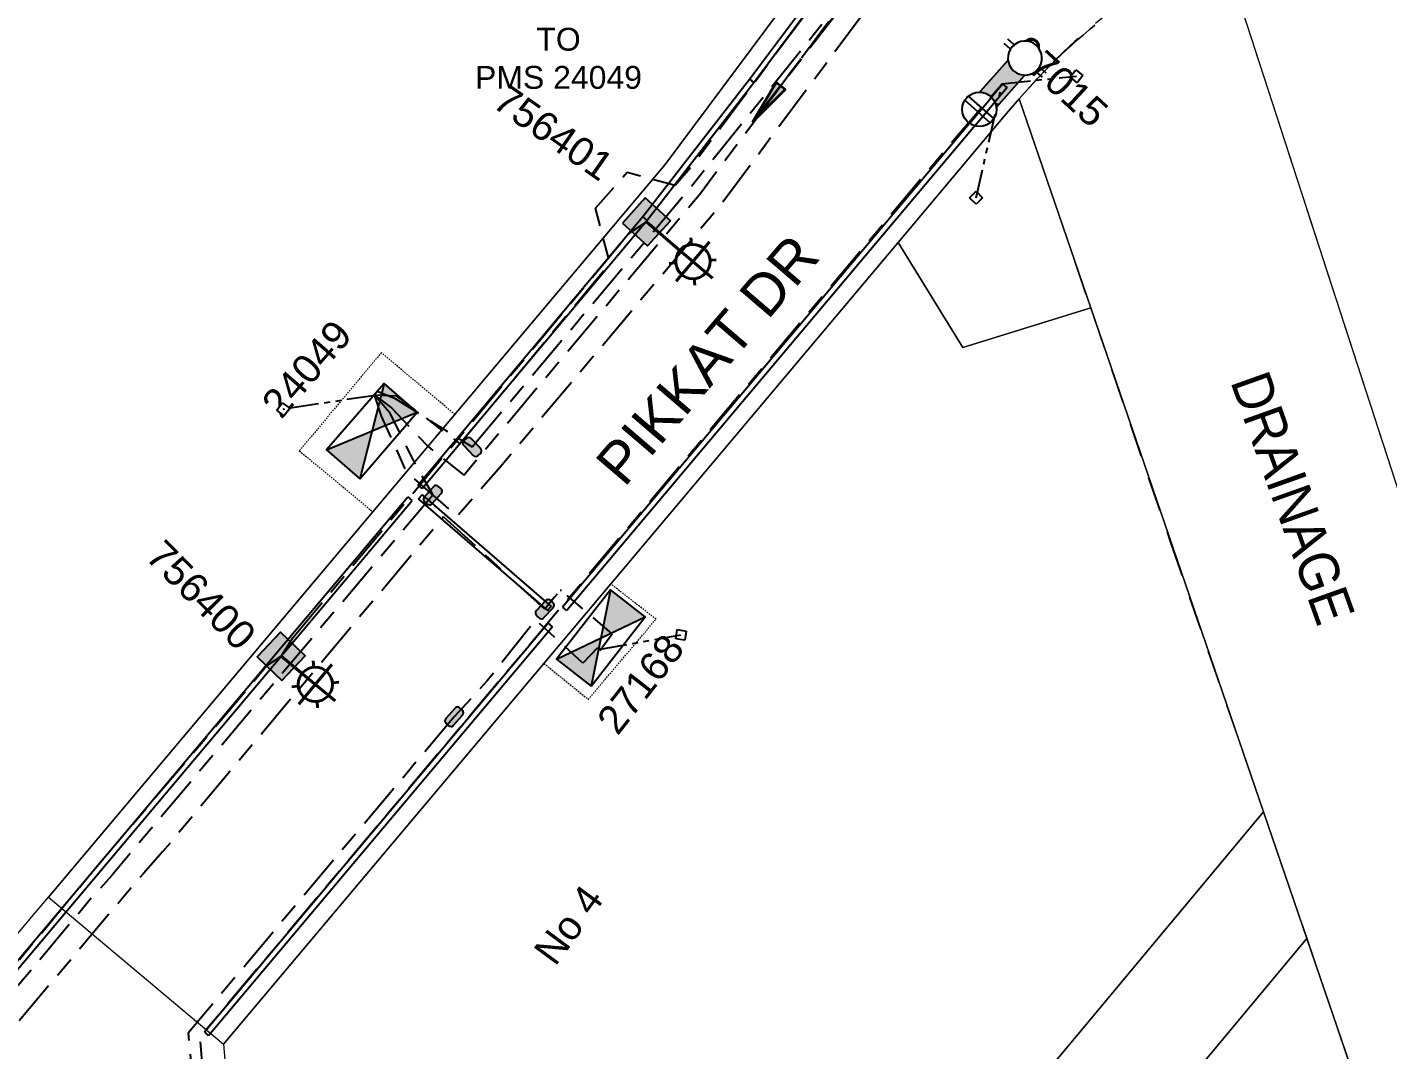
# Model space of a CAD drawing. Header units: metres. Extents: x 268626 to 271256, y 6186812 to 6188765.
# Drawn here: x 269348.2 to 269467.2, y 6187643 to 6187732.4 of the extents above; entities that cross this region are included whole.
import ezdxf
from ezdxf.enums import TextEntityAlignment as Align

# ---------------------------------------------------------------- set-up
doc = ezdxf.new("R2010")
doc.units = ezdxf.units.M
for name, pattern in [('Cable Exist UG', [8.2, 4, -1.2, 1.8, -1.2]), ('Dash', [5, 3, -2]), ('DASHED', [0.75, 0.5, -0.25]), ('HIDDEN2', [0.1875, 0.125, -0.0625]), ('PHANTOMX2', [5, 2.5, -0.5, 0.5, -0.5, 0.5, -0.5])]:
    doc.linetypes.add(name, pattern=pattern)
doc.layers.get('0').update_dxf_attribs({"color": 6})
for name, color, linetype, lineweight in [('_User_HV_Exist', 1, 'Continuous', 35), ('Cadastre Developer_SP_NEW', 54, 'Continuous', 15), ('Cadastre Land Parcels_SP_EXT', 96, 'Continuous', 15), ('Cadastre Other Property_SP_EXT', 96, 'DASHED', 15), ('Cadastre Roads_SP_EXT', 54, 'Continuous', 15), ('Mains_HV_EXT', 11, 'Continuous', 25), ('Mains_LV_EXT', 161, 'Continuous', 25), ('Mains_SL_EXT', 111, 'Continuous', 25)]:
    doc.layers.add(name, color=color, linetype=linetype, lineweight=lineweight)
for name, color, linetype in [('Equip_HV_EXT', 7, 'Continuous'), ('Equip_LV_EXT', 7, 'Continuous'), ('Equip_SP_SL_EXT', 7, 'Continuous'), ('Notes', 7, 'Continuous'), ('Services_SP_EXT', 42, 'PHANTOMX2'), ('Sub_SP_EXT', 7, 'Continuous'), ('SupportsUG_SP_LV_EXT', 7, 'Continuous'), ('SupportsUG_SP_LV_SL_EXT', 7, 'Continuous'), ('UG_Details_SP_MISC', 7, 'Continuous')]:
    doc.layers.add(name, color=color, linetype=linetype)
doc.styles.add('COLUMN_LABEL', font='arial.ttf')
doc.styles.add('iecARIAL', font='arial.ttf', dxfattribs={"height": 2})
doc.styles.add('POLE_LABEL', font='arial.ttf', dxfattribs={"height": 2})
doc.styles.get("Standard").update_dxf_attribs({"font": 'arial.ttf'})

# ---------------------------------------------------------------- blocks, each defined once
blk = doc.blocks.new('SUB_PADMOUNT_EXT')
for points in [[(0, 0), (-3.84, 1.92), (-3.84, -1.92)], [(0, 0), (3.84, 1.92), (3.84, -1.92)]]:
    blk.add_hatch(color=256).paths.add_polyline_path(points)
for p, q in [((3.84, 1.92), (-3.84, -1.92)), ((-3.84, 1.92), (3.84, -1.92))]:
    blk.add_line(p, q)
blk.add_lwpolyline([(-3.84, -1.92), (3.84, -1.92), (3.84, 1.92), (-3.84, 1.92)], close=True)
for tag, height, flags, p in [('ASSET_NUM', 2.5, 8, (2, 2)), ('STREET_CODE', 0.2, 9, (1.5, 0)), ('CONSTRUCTED_VOLTAGE', 0.2, 9, (1.5, -0.2)), ('OPERATING_VOLTAGE', 0.2, 9, (1.5, -0.6)), ('ORIENTATION', 0.2, 9, (1.5, -0.8)), ('OWNED_BY', 0.2, 9, (1.5, -1)), ('OPERATED_BY', 0.2, 9, (1.5, -1.2)), ('NO_PHASES', 0.2, 9, (1.5, -0.4)), ('SECONDARY_VOLTAGE', 0.2, 9, (1.5, -1.6)), ('STATE', 0.2, 9, (1.5, -1.8)), ('SUBSTATION_TYPE', 0.2, 9, (1.5, -2.2)), ('MAINTAINED_BY', 0.2, 9, (1.5, -1.4)), ('PARENT', 0.2, 9, (1.5, -2)), ('USAGE', 0.2, 9, (1.5, -2.4)), ('STREETNAME', 0.2, 9, (1.5, -3)), ('SUBURB', 0.2, 9, (1.5, -3.2)), ('Z', 0.2, 1, (1.5, -3.6)), ('LEGEND', 0.2, 9, (1.5, -2.6)), ('LOCATION', 0.2, 9, (1.5, -2.8)), ('NOTES', 0.2, 9, (1.5, -3.4))]:
    blk.add_attdef(tag, text='', height=height, dxfattribs=dict(flags=flags)).set_placement(p, align=Align.MIDDLE_LEFT)
blk = doc.blocks.new('COLUMN_EXT')
blk.add_hatch(color=256).paths.add_polyline_path([(-1.49, 1.48), (-1.49, -1.49), (1.48, -1.49), (1.48, 1.48)])
blk.add_lwpolyline([(-1.49, -1.49), (1.48, -1.49), (1.48, 1.48), (-1.49, 1.48)], close=True)
for tag, height, style, flags, p in [('ASSET_NUM', 2.5, 'COLUMN_LABEL', 8, (2, 2)), ('STRUCTURE_PLANT_NUMBER', 0.2, 'POLE_LABEL', 9, (1.81, 0.03)), ('STREET_CODE', 0.2, 'COLUMN_LABEL', 9, (1.81, -0.2))]:
    blk.add_attdef(tag, text='', height=height, dxfattribs=dict(style=style, flags=flags)).set_placement(p, align=Align.MIDDLE_LEFT)
at = {"flags": 9}
for tag, p in [('COLUMN_TYPE', (1.81, -0.4)), ('OWNED_BY', (1.81, -0.6)), ('STATE', (1.81, -0.8)), ('USAGE', (1.81, -1)), ('LEGEND', (1.81, -1.2)), ('STREETNAME', (1.81, -1.6)), ('SUBURB', (1.81, -1.8)), ('LOCATION', (1.81, -1.4)), ('NOTES', (1.81, -2))]:
    blk.add_attdef(tag, text='', height=0.2, dxfattribs=at).set_placement(p, align=Align.MIDDLE_LEFT)
at = {"flags": 1}
blk.add_attdef('Z', (1.81, -2.35), '', height=0.2, dxfattribs=at)
blk = doc.blocks.new('PILLAR_EXT')
blk.add_hatch(color=256).paths.add_polyline_path([(-2.475, 0.99), (-2.475, -0.99), (2.475, -0.99), (2.475, 0.99)])
blk.add_lwpolyline([(-2.475, -0.99), (2.475, -0.99), (2.475, 0.99), (-2.475, 0.99)], close=True)
at = {"style": 'iecARIAL', "flags": 8}
blk.add_attdef('ASSET_NUM', (1.5, 3.5), '', height=2.5, dxfattribs=at)
for tag, p, flags in [('OWNED_BY', (0, -0.2), 9), ('STATE', (0, -0.4), 9), ('SUPPORT_TYPE', (0, -0.6), 9), ('USAGE', (0, -0.8), 9), ('LEGEND', (0, -1), 9), ('LOCATION', (0, -1.2), 9), ('STREETNAME', (0, -1.8), 9), ('SUBURB', (0, -2), 1), ('NOTES', (0, -1.4), 9), ('PARENT', (0, -1.6), 9)]:
    blk.add_attdef(tag, p, '', height=0.2, dxfattribs=dict(flags=flags))
blk = doc.blocks.new('*U225')
at = {"lineweight": 40}
for p, q in [((0, 0), (1.83, -1.51)), ((1.25, -1.03), (4.73, -3.89)), ((4.42, -0.72), (1.56, -4.2)), ((2.79, -0.41), (2.85, -0.97)), ((5.04, -2.26), (4.48, -2.32)), ((0.94, -2.66), (1.5, -2.61)), ((3.19, -4.51), (3.14, -3.95))]:
    blk.add_line(p, q, dxfattribs=at)
blk.add_circle((2.99, -2.46), 1.5, dxfattribs=at)
at = {"style": 'iecARIAL', "flags": 8}
blk.add_attdef('ASSET_NUM', (1.5, 1.5), '', height=2.5, dxfattribs=at)
for tag, p, height, flags in [('CONSTRUCTED_VOLTAGE', (0.98, -0.65), 0.2, 9), ('CONTROL_TYPE', (0.98, -0.85), 0.2, 9), ('LANTERN_PURPOSE', (0.98, -1.05), 0.2, 9), ('LANTERN_TYPE', (0.98, -1.25), 0.2, 9), ('LNUMBER', (2.18, -3.25), 2.5, 8), ('OPERATING_VOLTAGE', (0.98, -1.65), 0.2, 9), ('ORIENTATION', (0.98, -1.85), 0.2, 9), ('OWNED_BY', (0.98, -2.05), 0.2, 9), ('STATE', (0.98, -2.25), 0.2, 9), ('NO_PHASES', (0.98, -1.45), 0.2, 9), ('USAGE', (0.98, -2.45), 0.2, 9), ('CEXIST', (0.98, -2.65), 0.2, 9), ('CNEW', (0.98, -2.85), 0.2, 9), ('CNUMBER', (0.98, -3.05), 0.2, 9), ('CREMOVE', (0.98, -3.25), 0.2, 9), ('CREPLACE', (0.98, -3.45), 0.2, 9), ('LKINGHEIGHT', (0.98, -3.65), 0.2, 9), ('LBRACKET', (0.98, -3.85), 0.2, 9), ('LBRACKETVOCAB', (0.98, -4.05), 0.2, 9), ('LCATEGORY', (0.98, -4.25), 0.2, 9), ('LCHARGE1', (0.98, -4.45), 0.2, 9), ('LCHARGE1PERCENT', (0.98, -4.65), 0.2, 9), ('LCHARGE2', (0.98, -4.85), 0.2, 9), ('LCHARGE2PERCENT', (0.98, -5.05), 0.2, 9), ('LCHARGE3', (0.98, -5.25), 0.2, 9), ('LCHARGE3PERCENT', (0.98, -5.45), 0.2, 9), ('LEXIST', (0.98, -5.65), 0.2, 9), ('LLAMP', (0.98, -5.85), 0.2, 9), ('LLAMPVOCAB', (0.98, -6.05), 0.2, 9), ('LMAST', (0.98, -6.25), 0.2, 9), ('LMASTVOCAB', (0.98, -6.45), 0.2, 9), ('LNEW', (0.98, -6.65), 0.2, 9), ('LANTNUMBER', (0.98, -6.85), 0.2, 9), ('LOUTREACH', (0.98, -7.25), 0.2, 9), ('LOUTREACHVOCAB', (0.98, -7.45), 0.2, 9), ('LRATECODE', (0.98, -7.65), 0.2, 9), ('LREMOVE', (0.98, -7.85), 0.2, 9), ('LREPLACE', (0.98, -8.05), 0.2, 9), ('LTYPE', (0.98, -8.25), 0.2, 9), ('LTYPEVOCAB', (0.98, -8.45), 0.2, 9), ('STREETNAME', (0.98, -9.25), 0.2, 9), ('SUBURB', (0.98, -9.45), 0.2, 1), ('LEGEND', (0.98, -8.65), 0.2, 9), ('LOCATION', (0.98, -8.85), 0.2, 9), ('NOTES', (0.98, -9.05), 0.2, 9)]:
    blk.add_attdef(tag, p, '', height=height, dxfattribs=dict(flags=flags))
blk = doc.blocks.new('*U224')
at = {"lineweight": 40}
for p, q in [((0, 0), (2.92, -2.49)), ((2.34, -2), (5.77, -4.92)), ((5.52, -1.75), (2.59, -5.17)), ((3.89, -1.4), (3.94, -1.96)), ((6.11, -3.3), (5.55, -3.34)), ((2, -3.62), (2.56, -3.58)), ((4.22, -5.52), (4.17, -4.96))]:
    blk.add_line(p, q, dxfattribs=at)
blk.add_circle((4.06, -3.46), 1.5, dxfattribs=at)
at = {"style": 'iecARIAL', "flags": 8}
blk.add_attdef('ASSET_NUM', (1.5, 1.5), '', height=2.5, dxfattribs=at)
for tag, p, height, flags in [('CONSTRUCTED_VOLTAGE', (0.98, -0.65), 0.2, 9), ('CONTROL_TYPE', (0.98, -0.85), 0.2, 9), ('LANTERN_PURPOSE', (0.98, -1.05), 0.2, 9), ('LANTERN_TYPE', (0.98, -1.25), 0.2, 9), ('LNUMBER', (2.18, -3.25), 2.5, 8), ('OPERATING_VOLTAGE', (0.98, -1.65), 0.2, 9), ('ORIENTATION', (0.98, -1.85), 0.2, 9), ('OWNED_BY', (0.98, -2.05), 0.2, 9), ('STATE', (0.98, -2.25), 0.2, 9), ('NO_PHASES', (0.98, -1.45), 0.2, 9), ('USAGE', (0.98, -2.45), 0.2, 9), ('CEXIST', (0.98, -2.65), 0.2, 9), ('CNEW', (0.98, -2.85), 0.2, 9), ('CNUMBER', (0.98, -3.05), 0.2, 9), ('CREMOVE', (0.98, -3.25), 0.2, 9), ('CREPLACE', (0.98, -3.45), 0.2, 9), ('LKINGHEIGHT', (0.98, -3.65), 0.2, 9), ('LBRACKET', (0.98, -3.85), 0.2, 9), ('LBRACKETVOCAB', (0.98, -4.05), 0.2, 9), ('LCATEGORY', (0.98, -4.25), 0.2, 9), ('LCHARGE1', (0.98, -4.45), 0.2, 9), ('LCHARGE1PERCENT', (0.98, -4.65), 0.2, 9), ('LCHARGE2', (0.98, -4.85), 0.2, 9), ('LCHARGE2PERCENT', (0.98, -5.05), 0.2, 9), ('LCHARGE3', (0.98, -5.25), 0.2, 9), ('LCHARGE3PERCENT', (0.98, -5.45), 0.2, 9), ('LEXIST', (0.98, -5.65), 0.2, 9), ('LLAMP', (0.98, -5.85), 0.2, 9), ('LLAMPVOCAB', (0.98, -6.05), 0.2, 9), ('LMAST', (0.98, -6.25), 0.2, 9), ('LMASTVOCAB', (0.98, -6.45), 0.2, 9), ('LNEW', (0.98, -6.65), 0.2, 9), ('LANTNUMBER', (0.98, -6.85), 0.2, 9), ('LOUTREACH', (0.98, -7.25), 0.2, 9), ('LOUTREACHVOCAB', (0.98, -7.45), 0.2, 9), ('LRATECODE', (0.98, -7.65), 0.2, 9), ('LREMOVE', (0.98, -7.85), 0.2, 9), ('LREPLACE', (0.98, -8.05), 0.2, 9), ('LTYPE', (0.98, -8.25), 0.2, 9), ('LTYPEVOCAB', (0.98, -8.45), 0.2, 9), ('STREETNAME', (0.98, -9.25), 0.2, 9), ('SUBURB', (0.98, -9.45), 0.2, 1), ('LEGEND', (0.98, -8.65), 0.2, 9), ('LOCATION', (0.98, -8.85), 0.2, 9), ('NOTES', (0.98, -9.05), 0.2, 9)]:
    blk.add_attdef(tag, p, '', height=height, dxfattribs=dict(flags=flags))
blk = doc.blocks.new('CCP_EXT')
at = {"flags": 9}
for tag, p in [('STATE', (0, -1.8)), ('LEGEND', (0, -1.4)), ('LIFE_SUPPORT', (0, -1.6)), ('NOTES', (0, -2))]:
    blk.add_attdef(tag, text='', height=0.2, dxfattribs=at).set_placement(p, align=Align.MIDDLE_LEFT)
blk.add_wipeout([(0, 0.57), (0.57, 0), (0, -0.57), (-0.57, 0)])
blk.add_lwpolyline([(-0.57, 0), (0, 0.57), (0.57, 0), (0, -0.57), (-0.57, 0)])
at = {"flags": 1}
blk.add_attdef('Z', (0, 0), '', height=0.2, dxfattribs=at)
at = {"flags": 9}
for tag, p in [('CCP_TYPE', (0, 0)), ('CONSTRUCTED_VOLTAGE', (0, -0.2)), ('OPERATING_VOLTAGE', (0, -0.6)), ('ORIENTATION', (0, -0.8)), ('OWNED_BY', (0, -1)), ('NO_PHASES', (0, -0.4)), ('USAGE', (0, -1.2))]:
    blk.add_attdef(tag, text='', height=0.2, dxfattribs=at).set_placement(p, align=Align.MIDDLE_LEFT)
blk = doc.blocks.new('HV_STJ_EXT')
h = blk.add_hatch(color=256)
edge = h.paths.add_edge_path()
edge.add_ellipse((-0.59, 0.13), major_axis=(0.226, 0.226), ratio=1, start_angle=45, end_angle=135)
edge.add_line((-0.91, 0.13), (-0.91, -0.13))
edge.add_ellipse((-0.59, -0.13), major_axis=(0.226, 0.226), ratio=1, start_angle=135, end_angle=225)
edge.add_line((-0.59, -0.45), (0.59, -0.45))
edge.add_ellipse((0.59, -0.13), major_axis=(-0.226, 0.226), ratio=1, start_angle=135, end_angle=225)
edge.add_line((0.91, -0.13), (0.91, 0.13))
edge.add_ellipse((0.59, 0.13), major_axis=(-0.226, 0.226), ratio=1, start_angle=225, end_angle=315)
edge.add_line((0.59, 0.45), (-0.59, 0.45))
blk.add_lwpolyline([(-0.91, 0.13), (-0.91, -0.13, 0.414214), (-0.59, -0.45), (0.59, -0.45, 0.414214), (0.91, -0.13), (0.91, 0.13, 0.414214), (0.59, 0.45), (-0.59, 0.45, 0.414214)], format="xyb", close=True)
for tag, flags, p in [('ORIENTATION', 9, (1.5, 0)), ('Z', 1, (1.5, -0.8)), ('USAGE', 9, (1.5, -0.2)), ('LEGEND', 9, (1.5, -0.4)), ('NOTES', 9, (1.5, -0.6))]:
    blk.add_attdef(tag, text='', height=0.2, dxfattribs=dict(flags=flags)).set_placement(p, align=Align.MIDDLE_LEFT)
blk = doc.blocks.new('LV_UG_LINKS_OPEN_EXT')
for p, q in [((-0.25, 1.47), (-0.25, 2.22)), ((0.25, 1.47), (0.25, 2.22)), ((-0.25, -1.47), (-0.25, -2.22)), ((0.25, -1.47), (0.25, -2.22))]:
    blk.add_line(p, q)
at = {"flags": 9}
for tag, p in [('ACTUAL_STATUS', (0, 0)), ('CONSTRUCTED_VOLTAGE', (0, -0.2)), ('OPERATING_VOLTAGE', (0, -0.6)), ('ORIENTATION', (0, -0.8)), ('STATE', (0, -1)), ('SWITCH_TYPE', (0, -1.2)), ('NO_PHASES', (0, -0.4)), ('USAGE', (0, -1.4)), ('NOTES', (0, -1.6))]:
    blk.add_attdef(tag, text='', height=0.2, dxfattribs=at).set_placement(p, align=Align.MIDDLE_LEFT)
at = {"flags": 1}
blk.add_attdef('Z', (0, 0), '', height=0.2, dxfattribs=at)
blk.add_wipeout([(-0.25, 1.47), (-0.43, 1.43), (-0.61, 1.36), (-0.77, 1.28), (-0.93, 1.17), (-1.07, 1.05), (-1.19, 0.9), (-1.29, 0.75), (-1.38, 0.58), (-1.44, 0.4), (-1.48, 0.22), (-1.49, 0.03), (-1.49, -0.16), (-1.45, -0.34), (-1.4, -0.52), (-1.32, -0.69), (-1.23, -0.85), (-1.11, -1), (-0.98, -1.13), (-0.83, -1.24), (-0.66, -1.34), (-0.49, -1.41), (-0.31, -1.46), (-0.13, -1.49), (0.06, -1.49), (0.25, -1.47), (0.43, -1.43), (0.61, -1.36), (0.77, -1.28), (0.93, -1.17), (1.07, -1.05), (1.19, -0.9), (1.29, -0.75), (1.38, -0.58), (1.44, -0.4), (1.48, -0.22), (1.49, -0.03), (1.49, 0.16), (1.45, 0.34), (1.4, 0.52), (1.32, 0.69), (1.23, 0.85), (1.11, 1), (0.98, 1.13), (0.83, 1.24), (0.66, 1.34), (0.49, 1.41), (0.31, 1.46), (0.13, 1.49), (-0.06, 1.49)])
blk.add_lwpolyline([(0, -1.49, 1), (0, 1.49, 1)], format="xyb", close=True)
blk = doc.blocks.new('LV_UG_LINKS_CLOSED_EXT')
blk.add_wipeout([(-1.06, 1.06), (-1.18, 0.92), (-1.29, 0.76), (-1.37, 0.59), (-1.43, 0.42), (-1.48, 0.23), (-1.49, 0.05), (-1.49, -0.14), (-1.46, -0.33), (-1.41, -0.51), (-1.33, -0.68), (-1.24, -0.84), (-1.12, -0.99), (-0.99, -1.12), (-0.84, -1.24), (-0.68, -1.33), (-0.51, -1.41), (-0.33, -1.46), (-0.14, -1.49), (0.05, -1.49), (0.23, -1.48), (0.42, -1.43), (0.59, -1.37), (0.76, -1.29), (0.92, -1.18), (1.06, -1.06), (1.18, -0.92), (1.29, -0.76), (1.37, -0.59), (1.43, -0.42), (1.48, -0.23), (1.49, -0.05), (1.49, 0.14), (1.46, 0.33), (1.41, 0.51), (1.33, 0.68), (1.24, 0.84), (1.12, 0.99), (0.99, 1.12), (0.84, 1.24), (0.68, 1.33), (0.51, 1.41), (0.33, 1.46), (0.14, 1.49), (-0.05, 1.49), (-0.23, 1.48), (-0.42, 1.43), (-0.59, 1.37), (-0.76, 1.29), (-0.92, 1.18)])
for p, q in [((-0.25, -1.48), (-0.25, 1.48)), ((0.25, -1.48), (0.25, 1.48))]:
    blk.add_line(p, q)
blk.add_circle((0, 0), 1.5)
at = {"flags": 9}
for tag, p in [('ACTUAL_STATUS', (0, 0)), ('CONSTRUCTED_VOLTAGE', (0, -0.2)), ('OPERATING_VOLTAGE', (0, -0.6)), ('ORIENTATION', (0, -0.8)), ('STATE', (0, -1)), ('SWITCH_TYPE', (0, -1.2)), ('NO_PHASES', (0, -0.4)), ('USAGE', (0, -1.4)), ('NOTES', (0, -1.6))]:
    blk.add_attdef(tag, text='', height=0.2, dxfattribs=at).set_placement(p, align=Align.MIDDLE_LEFT)
at = {"flags": 1}
blk.add_attdef('Z', (0, 0), '', height=0.2, dxfattribs=at)
blk = doc.blocks.new('*U253')
h = blk.add_hatch(color=256)
h.dxf.hatch_style = 1
h.paths.add_polyline_path([(3.64, 1.66), (-0.21, 0.46), (0.21, -0.45)])
blk.add_line((0.45, 0.21), (3.64, 1.66))
at = {"flags": 128}
blk.add_lwpolyline([(3.64, 1.66), (-0.21, 0.46), (0.21, -0.45)], close=True, dxfattribs=at)
blk.add_circle((0, 0), 0.0001)

msp = doc.modelspace()

# ---------------------------------------------------------------- linework, layer by layer
at = {"layer": 'Cadastre Developer_SP_NEW', "linetype": 'Continuous'}
msp.add_lwpolyline([(269483.23, 6187743.8371), (269502.8295, 6187740.8191), (269490.8449, 6187672.2179), (269474.8979, 6187670.916), (269452.6188, 6187739.5793, -0.1489077)], format="xyb", close=True, dxfattribs=at)
at = {"layer": 'Cadastre Land Parcels_SP_EXT', "linetype": 'Continuous'}
for points in [[(269275.3382, 6187567.5157), (269318.6468, 6187619.0135), (269348.6067, 6187654.6375), (269350.0506, 6187656.3547), (269403.9568, 6187720.4519), (269426.5329, 6187750.716), (269445.2124, 6187757.8986), (269410.8151, 6187857.7646), (269369.9915, 6187827.5846), (269317.7431, 6187765.4765), (269207.277, 6187634.1662), (269205.6185, 6187632.1949), (269208.0998, 6187604.0789), (269231.1731, 6187584.8289), (269254.168, 6187565.6446), (269275.3382, 6187567.5157)], [(269441.1916, 6187707.915), (269434.9375, 6187726.1832), (269434.5541, 6187725.7508), (269434.1749, 6187725.3156), (269433.8, 6187724.8735), (269424.33, 6187713.6141), (269429.9899, 6187704.4238), (269441.1916, 6187707.915)], [(269424.33, 6187713.6141), (269365.3631, 6187643.5055), (269367.1861, 6187622.3725), (269399.2569, 6187595.4025), (269456.2878, 6187663.8173), (269441.1916, 6187707.915), (269429.9899, 6187704.4238), (269424.33, 6187713.6141)], [(269460.0774, 6187652.749), (269456.2878, 6187663.8173), (269399.2569, 6187595.4025), (269406.9087, 6187588.9669), (269460.0774, 6187652.749)], [(269469.9782, 6187623.7482), (269469.6117, 6187624.8654), (269469.2395, 6187625.9794), (269468.8616, 6187627.0913), (269460.0774, 6187652.749), (269406.9087, 6187588.9669), (269426.9418, 6187572.1185), (269469.9782, 6187623.7482)]]:
    msp.add_lwpolyline(points, close=True, dxfattribs=at)
msp.add_lwpolyline([(269441.5518, 6187732.6401), (269441.0437, 6187732.2195), (269440.5415, 6187731.7922), (269440.0428, 6187731.358), (269439.5515, 6187730.918), (269439.0646, 6187730.4711), (269438.5828, 6187730.0194), (269438.1069, 6187729.5599), (269437.6378, 6187729.0956), (269437.173, 6187728.6245), (269436.7132, 6187728.1475), (269436.2618, 6187727.6656), (269435.8139, 6187727.177), (269435.3727, 6187726.6815), (269434.9374, 6187726.1832), (269441.1915, 6187707.915), (269456.2877, 6187663.8173), (269460.0773, 6187652.749), (269468.8615, 6187627.0914)], dxfattribs=at)
at = {"layer": 'Cadastre Other Property_SP_EXT', "linetype": 'HIDDEN2'}
for points in [[(269385.583, 6187698.5824), (269379.1547, 6187703.9893), (269371.9838, 6187695.3989), (269378.4264, 6187690.0549), (269385.583, 6187698.5824)], [(269393.3718, 6187676.8064), (269397.2563, 6187673.6662), (269403.1706, 6187680.683), (269399.1918, 6187683.7707), (269393.3718, 6187676.8064)]]:
    msp.add_lwpolyline(points, close=True, dxfattribs=at)
at = {"layer": 'Mains_HV_EXT', "linetype": 'Cable Exist UG', "flags": 128}
for points in [[(269378.8853, 6187700.5931), (269380.3698, 6187699.9666), (269387.0907, 6187695.7363)], [(269378.6072, 6187700.2536), (269379.837, 6187698.8189), (269381.9646, 6187694.5203), (269383.4479, 6187691.8877), (269383.651, 6187691.5242)], [(269383.651, 6187691.5242), (269355.5781, 6187658.2661), (269353.8601, 6187656.3439), (269330.8432, 6187628.8546), (269276.8368, 6187564.6364), (269253.1978, 6187562.5471), (269252.3403, 6187563.2625), (269239.4659, 6187549.3456), (269275.7266, 6187519.0851), (269272.8394, 6187515.6508), (269272.6999, 6187513.838)], [(269393.4424, 6187681.5513), (269384.5985, 6187689.6247), (269384.5985, 6187689.6247), (269360.025, 6187660.3285), (269358.3459, 6187658.4497), (269331.7053, 6187626.7723), (269277.8357, 6187562.7168), (269252.551, 6187560.4822), (269242.3617, 6187549.5338), (269278.5453, 6187519.3378), (269274.4661, 6187514.4057), (269272.7082, 6187513.7485)], [(269398.2651, 6187677.9333), (269399.3405, 6187679.4065), (269394.8483, 6187683.2248), (269394.8483, 6187683.2248), (269394.2724, 6187682.5608), (269394.2724, 6187682.5608), (269393.4424, 6187681.5513)], [(269398.0576, 6187678.1815), (269396.7821, 6187676.8313), (269392.6534, 6187680.613), (269388.4162, 6187675.2955), (269388.4162, 6187675.2955), (269385.5267, 6187672.14)], [(269385.5269, 6187672.14), (269362.2674, 6187644.4857), (269362.2674, 6187644.4857), (269364.304, 6187620.8764), (269384.7242, 6187603.704), (269384.7242, 6187603.704), (269414.7069, 6187578.4901), (269420.0596, 6187573.9888), (269420.0596, 6187573.9888), (269425.0712, 6187579.4133), (269425.0712, 6187579.4133), (269426.4385, 6187577.9545)]]:
    msp.add_lwpolyline(points, dxfattribs=at)
at = {"layer": 'Mains_SL_EXT', "linetype": 'Cable Exist UG'}
msp.add_lwpolyline([(269333.2581, 6187630.1724), (269333.6784, 6187634.3333), (269333.6784, 6187634.3333), (269354.0586, 6187658.7899), (269369.1567, 6187676.6129), (269370.3928, 6187677.4352)], dxfattribs=at)
at = {"layer": 'UG_Details_SP_MISC'}
for p, q in [((269411.3553, 6187727.8908), (269416.6716, 6187735.0437)), ((269411.7375, 6187727.6003), (269417.0571, 6187734.7577)), ((269402.0177, 6187715.8824), (269411.3553, 6187727.8908)), ((269411.3553, 6187727.8908), (269411.5464, 6187727.7456)), ((269402.3913, 6187715.5809), (269411.7375, 6187727.6003)), ((269411.7375, 6187727.6003), (269411.5464, 6187727.7456)), ((269382.3574, 6187692.4067), (269402.0177, 6187715.8824)), ((269382.7254, 6187692.0985), (269402.3913, 6187715.5809)), ((269402.0177, 6187715.8824), (269402.2045, 6187715.7317)), ((269402.3913, 6187715.5809), (269402.2045, 6187715.7317)), ((269382.3574, 6187692.4067), (269382.5414, 6187692.2526)), ((269382.7254, 6187692.0985), (269382.5414, 6187692.2526)), ((269302.8264, 6187597.9501), (269381.4718, 6187691.3755)), ((269303.1936, 6187597.641), (269381.839, 6187691.0664)), ((269381.4718, 6187691.3755), (269381.6554, 6187691.2209)), ((269381.839, 6187691.0664), (269381.6554, 6187691.2209)), ((269382.4066, 6187691.1857), (269382.5636, 6187691.3673)), ((269382.4066, 6187691.1857), (269393.6853, 6187681.4367)), ((269382.7205, 6187691.5489), (269382.5636, 6187691.3673)), ((269382.7205, 6187691.5489), (269393.9992, 6187681.7998)), ((269393.6853, 6187681.4367), (269393.8423, 6187681.6182)), ((269393.9992, 6187681.7998), (269393.8423, 6187681.6182)), ((269394.9943, 6187681.7359), (269395.1779, 6187681.5813)), ((269395.3616, 6187681.4268), (269395.1779, 6187681.5813)), ((269393.7465, 6187680.3261), (269363.684, 6187644.5634)), ((269393.7465, 6187680.3261), (269393.9302, 6187680.1716)), ((269394.1139, 6187680.0172), (269364.0514, 6187644.2546)), ((269394.1139, 6187680.0172), (269393.9302, 6187680.1716)), ((269363.684, 6187644.5634), (269363.8677, 6187644.409)), ((269364.0514, 6187644.2546), (269363.8677, 6187644.409))]:
    msp.add_line(p, q, dxfattribs=at)

# ---------------------------------------------------------------- block references
at = {"layer": '_User_HV_Exist', "rotation": 207.8146763775972}
msp.add_blockref('*U253', (269414.0595, 6187727.3073), dxfattribs=at)
at = {"layer": 'Equip_HV_EXT'}
for p, rotation in [((269387.0907, 6187695.7363), 133.5986610122421), ((269383.651, 6187691.5243), 227.9271471173378), ((269393.4425, 6187681.5513), 46.88954908802966), ((269385.5268, 6187672.1399), 48.60646942535598)]:
    msp.add_blockref('HV_STJ_EXT', p, dxfattribs=dict(at, rotation=rotation))
at = {"layer": 'Equip_SP_SL_EXT'}
for name, p in [('*U224', (269402.334, 6187715.415)), ('*U225', (269370.3927, 6187677.4353))]:
    msp.add_blockref(name, p, dxfattribs=at)
at = {"layer": 'Sub_SP_EXT'}
ref = msp.add_blockref('SUB_PADMOUNT_EXT', (269378.3272, 6187697.1226), dxfattribs=dict(at, rotation=49.0983951644371))
ref.add_attrib('ASSET_NUM', '24049', dxfattribs={"layer": '0', "height": 2.5, "rotation": 49.098395}).set_placement((269377.3187, 6187704.9392), align=Align.BOTTOM_RIGHT)
ref = msp.add_blockref('SUB_PADMOUNT_EXT', (269398.3389, 6187679.0303), dxfattribs=dict(at, rotation=52.04871264151586))
ref.add_attrib('ASSET_NUM', '27168', dxfattribs={"layer": '0', "height": 2.5, "rotation": 52.048713}).set_placement((269397.8401, 6187671.9552), align=Align.TOP_LEFT)
at = {"layer": 'SupportsUG_SP_LV_EXT'}
ref = msp.add_blockref('PILLAR_EXT', (269433.4362, 6187727.5047), dxfattribs=dict(at, rotation=228.5687104438033))
ref.add_attrib('ASSET_NUM', '97015', dxfattribs={"layer": '0', "height": 2.5, "rotation": 317.456093, "style": 'iecARIAL'}).set_placement((269434.9362, 6187731.0047), align=Align.MIDDLE_LEFT)
at = {"layer": 'SupportsUG_SP_LV_SL_EXT'}
ref = msp.add_blockref('COLUMN_EXT', (269402.3339, 6187715.4147), dxfattribs=dict(at, rotation=317.5155987245121))
ref.add_attrib('ASSET_NUM', '756401', dxfattribs={"layer": '0', "height": 2.5, "rotation": 324.974909, "style": 'COLUMN_LABEL'}).set_placement((269398.9875, 6187719.9059), align=Align.MIDDLE_RIGHT)
ref = msp.add_blockref('COLUMN_EXT', (269370.3928, 6187677.4352), dxfattribs=dict(at, rotation=46.30433139371733))
ref.add_attrib('ASSET_NUM', '756400', dxfattribs={"layer": '0', "height": 2.5, "rotation": 314.793901, "style": 'COLUMN_LABEL'}).set_placement((269368.4068, 6187679.5325), align=Align.TOP_RIGHT)

# ---------------------------------------------------------------- texts
at = {"layer": '_User_HV_Exist', "insert": (269394.6452, 6187729.7125), "char_height": 2, "attachment_point": 5}
msp.add_mtext('TO \\PPMS 24049', dxfattribs=at)
at = {"layer": 'Cadastre Roads_SP_EXT'}
msp.add_text('PIKKAT DR', height=3.6, rotation=49.447708, dxfattribs=at).set_placement((269400.3969, 6187692.1228))
at = {"layer": 'Notes', "width": 0.89595}
msp.add_text('DRAINAGE', height=3.5, rotation=289.63269, dxfattribs=at).set_placement((269453.3625, 6187701.47), (269461.0503, 6187679.9189), align=Align.FIT)
at = {"layer": 'Notes', "insert": (269392.3337, 6187651.7168), "char_height": 2.5, "attachment_point": 1, "rotation": 53.697119}
msp.add_mtext_dynamic_manual_height_columns('No 4', width=11.484895, gutter_width=12.5, heights=[0], dxfattribs=at)

# ---------------------------------------------------------------- next in the draw order: block references
at = {"layer": 'Equip_LV_EXT', "rotation": 228.4498278873367}
msp.add_blockref('LV_UG_LINKS_OPEN_EXT', (269435.426, 6187729.7499), dxfattribs=at)
at = {"layer": 'Services_SP_EXT'}
for p, rotation in [((269439.9374, 6187728.1613), 185.1710521492782), ((269431.1542, 6187717.5318), 90.0000000000002), ((269370.5841, 6187699.0332), 8.796295269239709), ((269405.3534, 6187679.3085), 36.00000006831309)]:
    msp.add_blockref('CCP_EXT', p, dxfattribs=dict(at, rotation=rotation))

# ---------------------------------------------------------------- next in the draw order: block references
at = {"layer": 'Equip_LV_EXT', "rotation": 48.44983348468237}
msp.add_blockref('LV_UG_LINKS_CLOSED_EXT', (269431.4493, 6187725.26), dxfattribs=at)
at = {"layer": 'Services_SP_EXT'}
for p, rotation in [((269439.9374, 6187728.1613), 185.1710521492782), ((269431.1542, 6187717.5318), 90.0000000000002), ((269370.5841, 6187699.0332), 8.796295269239709), ((269405.3534, 6187679.3085), 36.00000006831309)]:
    msp.add_blockref('CCP_EXT', p, dxfattribs=dict(at, rotation=rotation))

# ---------------------------------------------------------------- next in the draw order: linework, layer by layer
at = {"layer": '_User_HV_Exist', "linetype": 'Cable Exist UG', "flags": 128}
msp.add_lwpolyline([(269411.6133, 6187724.1386), (269411.6133, 6187724.1386), (269430.2408, 6187748.2671), (269447.5857, 6187755.4094), (269447.5857, 6187755.4094)], dxfattribs=at)
at = {"layer": 'Cadastre Developer_SP_NEW', "linetype": 'Dash'}
msp.add_lwpolyline([(269452.6188, 6187739.5793, 0.11376806), (269434.9315, 6187726.1764), (269448.1629, 6187687.3363), (269456.4767, 6187663.2658), (269459.6558, 6187653.9803), (269470.3317, 6187622.4928, -0.05293469), (269481.142, 6187536.4418, -0.02520934), (269478.583, 6187512.392, -0.06598593), (269460.6565, 6187451.9213, -0.05306116), (269431.1048, 6187401.9011), (269446.1203, 6187389.3548, 0.13017991), (269498.7036, 6187511.6612, 0.12056127), (269487.2439, 6187634.7337), (269474.8979, 6187670.916)], format="xyb", close=True, dxfattribs=at)
at = {"layer": 'Cadastre Roads_SP_EXT', "linetype": 'Continuous'}
msp.add_lwpolyline([(269426.5329, 6187750.716), (269403.9568, 6187720.452), (269350.0506, 6187656.3547), (269365.363, 6187643.5055), (269424.3299, 6187713.6141), (269433.8, 6187724.8735), (269434.1748, 6187725.3157), (269434.554, 6187725.7509), (269434.9374, 6187726.1832), (269435.3727, 6187726.6815), (269435.8139, 6187727.177), (269436.2618, 6187727.6657), (269436.7132, 6187728.1474), (269437.173, 6187728.6244), (269437.6378, 6187729.0956), (269438.107, 6187729.5599), (269438.5829, 6187730.0195), (269439.0647, 6187730.4712), (269439.5516, 6187730.918), (269440.0427, 6187731.358), (269440.5415, 6187731.7922), (269441.0437, 6187732.2195), (269441.5519, 6187732.64)], dxfattribs=at)
at = {"layer": 'Mains_HV_EXT', "linetype": 'Cable Exist UG', "flags": 128}
msp.add_lwpolyline([(269387.0907, 6187695.7363), (269406.056, 6187718.2869), (269428.7462, 6187746.4817), (269448.2368, 6187754.5596), (269448.2368, 6187754.5596)], dxfattribs=at)
at = {"layer": 'Mains_LV_EXT', "linetype": 'Cable Exist UG', "flags": 128}
for points in [[(269378.6072, 6187700.2536), (269380.0487, 6187699.1581), (269383.2392, 6187695.7865), (269386.3578, 6187693.28), (269386.3578, 6187693.28), (269407.0932, 6187717.9667), (269429.0477, 6187747.3975), (269446.648, 6187754.1651), (269448.1943, 6187754.857), (269448.1943, 6187754.857), (269448.8817, 6187755.1528), (269449.5537, 6187755.4338), (269450.2272, 6187755.7082), (269450.9007, 6187755.9731), (269451.579, 6187756.2319), (269452.26, 6187756.4826), (269452.944, 6187756.7267), (269453.6322, 6187756.9633), (269454.3207, 6187757.1933), (269455.0094, 6187757.4133), (269455.7097, 6187757.6294), (269456.4041, 6187757.8367), (269457.0973, 6187758.0338), (269457.8017, 6187758.2255), (269458.5089, 6187758.4111), (269459.2149, 6187758.5884), (269459.9235, 6187758.7583), (269460.6284, 6187758.9195), (269461.338, 6187759.072), (269462.0546, 6187759.2191), (269462.7707, 6187759.3581), (269463.4885, 6187759.4898), (269464.2082, 6187759.6139), (269464.9272, 6187759.7302), (269465.6451, 6187759.8377), (269466.3714, 6187759.938), (269467.0967, 6187760.0321), (269467.8183, 6187760.1164), (269468.5484, 6187760.194), (269469.2755, 6187760.2645), (269470.0034, 6187760.3258), (269470.7343, 6187760.3806), (269471.461, 6187760.4267), (269472.1931, 6187760.4646), (269472.927, 6187760.4959), (269473.6587, 6187760.5188), (269474.3929, 6187760.5341), (269475.1275, 6187760.5419), (269475.8582, 6187760.5422), (269476.594, 6187760.5331), (269477.3293, 6187760.5185), (269478.0605, 6187760.4944), (269478.7989, 6187760.4626), (269479.5356, 6187760.4243), (269480.2664, 6187760.3777), (269481.0015, 6187760.3223), (269481.7377, 6187760.2605), (269482.47, 6187760.1904), (269483.2022, 6187760.1126), (269483.9376, 6187760.0261), (269484.671, 6187759.9332), (269485.4021, 6187759.8316), (269486.109, 6187759.7272), (269495.7494, 6187758.5731), (269498.1693, 6187759.8874), (269498.1693, 6187759.8874), (269523.7912, 6187755.8327), (269527.7098, 6187755.2286)], [(269378.5388, 6187700.2901), (269379.1384, 6187698.4239), (269381.3505, 6187693.5532), (269385.7632, 6187689.6791), (269389.4012, 6187693.8227), (269389.4012, 6187693.8227), (269408.6614, 6187716.7241), (269430.3051, 6187745.7383), (269447.4159, 6187752.3176), (269448.9981, 6187753.0256), (269449.6627, 6187753.3117), (269450.3167, 6187753.585), (269450.9707, 6187753.8514), (269451.6233, 6187754.1082), (269452.2809, 6187754.359), (269452.9417, 6187754.6024), (269453.6053, 6187754.8392), (269454.2742, 6187755.0692), (269454.9419, 6187755.2922), (269455.6084, 6187755.5051), (269456.2907, 6187755.7155), (269456.9637, 6187755.9166), (269457.6333, 6187756.1069), (269458.3182, 6187756.2934), (269459.0063, 6187756.4739), (269459.6916, 6187756.646), (269460.3796, 6187756.811), (269461.0615, 6187756.9669), (269461.7491, 6187757.1147), (269462.4462, 6187757.2577), (269463.1417, 6187757.3928), (269463.8389, 6187757.5207), (269464.5378, 6187757.6412), (269465.235, 6187757.754), (269465.9299, 6187757.8581), (269466.6368, 6187757.9556), (269467.3414, 6187758.0471), (269468.04, 6187758.1287), (269468.7507, 6187758.2042), (269469.4559, 6187758.2727), (269470.162, 6187758.332), (269470.8722, 6187758.3853), (269471.576, 6187758.43), (269472.2874, 6187758.4668), (269473.0009, 6187758.4973), (269473.7109, 6187758.5194), (269474.4244, 6187758.5344), (269475.1386, 6187758.5419), (269475.8463, 6187758.5423), (269476.5615, 6187758.5334), (269477.2764, 6187758.5191), (269477.9847, 6187758.4958), (269478.7039, 6187758.4648), (269479.42, 6187758.4276), (269480.1278, 6187758.3825), (269480.8427, 6187758.3287), (269481.5587, 6187758.2685), (269482.2691, 6187758.2005), (269482.9798, 6187758.125), (269483.695, 6187758.0409), (269484.4076, 6187757.9506), (269485.1184, 6187757.8518), (269485.7923, 6187757.7523), (269492.4428, 6187756.8427), (269494.5063, 6187757.8019), (269523.4921, 6187753.4476), (269527.1458, 6187752.9371), (269533.8447, 6187751.7271), (269535.8648, 6187753.7458), (269535.8648, 6187753.7458), (269553.2991, 6187751.4561), (269556.2806, 6187751.0213)], [(269378.5388, 6187700.2901), (269380.4619, 6187700.2152), (269386.0257, 6187696.0217), (269386.0257, 6187696.0217), (269399.142, 6187711.8112), (269397.8843, 6187716.6294), (269400.6618, 6187719.7717), (269404.8543, 6187718.6195), (269406.3741, 6187720.4002), (269427.7904, 6187749.0568), (269446.0147, 6187756.0665)], [(269407.6525, 6187585.7281), (269406.686, 6187586.5817), (269406.686, 6187586.5817), (269365.2647, 6187621.3751), (269363.2993, 6187644.1589), (269429.5222, 6187722.9799), (269433.4363, 6187727.5047)]]:
    msp.add_lwpolyline(points, dxfattribs=at)
at = {"layer": 'Mains_SL_EXT', "linetype": 'Cable Exist UG'}
msp.add_lwpolyline([(269370.3928, 6187677.4352), (269371.4256, 6187679.0515), (269371.4256, 6187679.0515), (269400.743, 6187714.3688), (269402.3339, 6187715.4148)], dxfattribs=at)
at = {"layer": 'Services_SP_EXT'}
for points in [[(269433.4361, 6187727.5046), (269439.9459, 6187728.1711)], [(269431.1541, 6187717.5317), (269433.4364, 6187727.5047)], [(269378.6072, 6187700.2536), (269370.5382, 6187699.026)], [(269398.1495, 6187678.0372), (269405.3534, 6187679.3085)]]:
    msp.add_lwpolyline(points, dxfattribs=at)
at = {"layer": 'UG_Details_SP_MISC'}
for p, q in [((269433.4958, 6187727.484), (269394.9943, 6187681.7359)), ((269433.8631, 6187727.1749), (269395.3616, 6187681.4268)), ((269433.4958, 6187727.484), (269433.6795, 6187727.3294)), ((269433.8631, 6187727.1749), (269433.6795, 6187727.3294))]:
    msp.add_line(p, q, dxfattribs=at)

doc.saveas('drawing.dxf')
